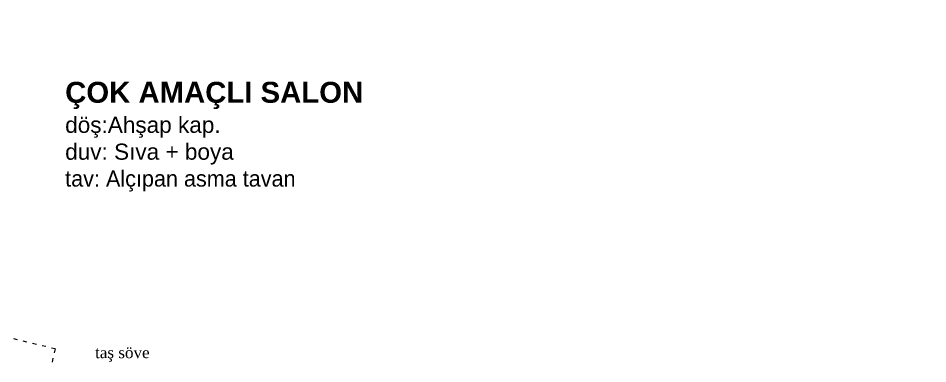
# Model space of a CAD drawing. Header units: millimetres. Extents: x 4980 to 19099, y 3891 to 5773.
# Drawn here: x 16420 to 16983, y 5205 to 5420 of the extents above; entities that cross this region are included whole.
import ezdxf

# ---------------------------------------------------------------- set-up
doc = ezdxf.new("R2010")
doc.units = ezdxf.units.MM
doc.linetypes.add('ACAD_ISO03W100', pattern=[30, 12, -18])
doc.layers.add('a 2', color=132, linetype='Continuous', lineweight=20)
doc.layers.add('PLAN YAZI', color=4, linetype='Continuous', lineweight=9)
doc.layers.add('a yazı', color=30, linetype='Continuous')
doc.styles.get("Standard").update_dxf_attribs({"font": 'stylu.ttf', "height": 10})

msp = doc.modelspace()

# ---------------------------------------------------------------- linework, layer by layer
at = {"layer": 'a 2', "linetype": 'ACAD_ISO03W100', "ltscale": 0.2}
for points in [[(16442.52, 5214.64), (15599.16, 5419.87), (15436.88, 5232.74), (15837.92, 4205.95), (18662.33, 4205.29), (18651.95, 4664.63)], [(16442.52, 5214.64), (16439.77, 5203.32)]]:
    msp.add_lwpolyline(points, dxfattribs=at)

# ---------------------------------------------------------------- texts
at = {"layer": 'a yazı', "insert": (16448.69, 5380.37), "char_height": 13, "width": 230.973, "attachment_point": 1}
msp.add_mtext('{\\fArial|b1|i0|c162|p34;ÇOK AMAÇLI SALON\\P\\fArial|b0|i0|c162|p34;\\H0.76923x;döş:Ahşap kap. \\Pduv: Sıva + boya}\\P{\\H0.76923x;tav: Alçıpan asma tavan}', dxfattribs=at)
at = {"layer": 'PLAN YAZI', "insert": (16467.23, 5215.91), "char_height": 7, "width": 63.3955, "attachment_point": 1}
msp.add_mtext('{\\fTimes New Roman|b0|i0|c162|p18;taş söve }', dxfattribs=at)

doc.saveas('drawing.dxf')
